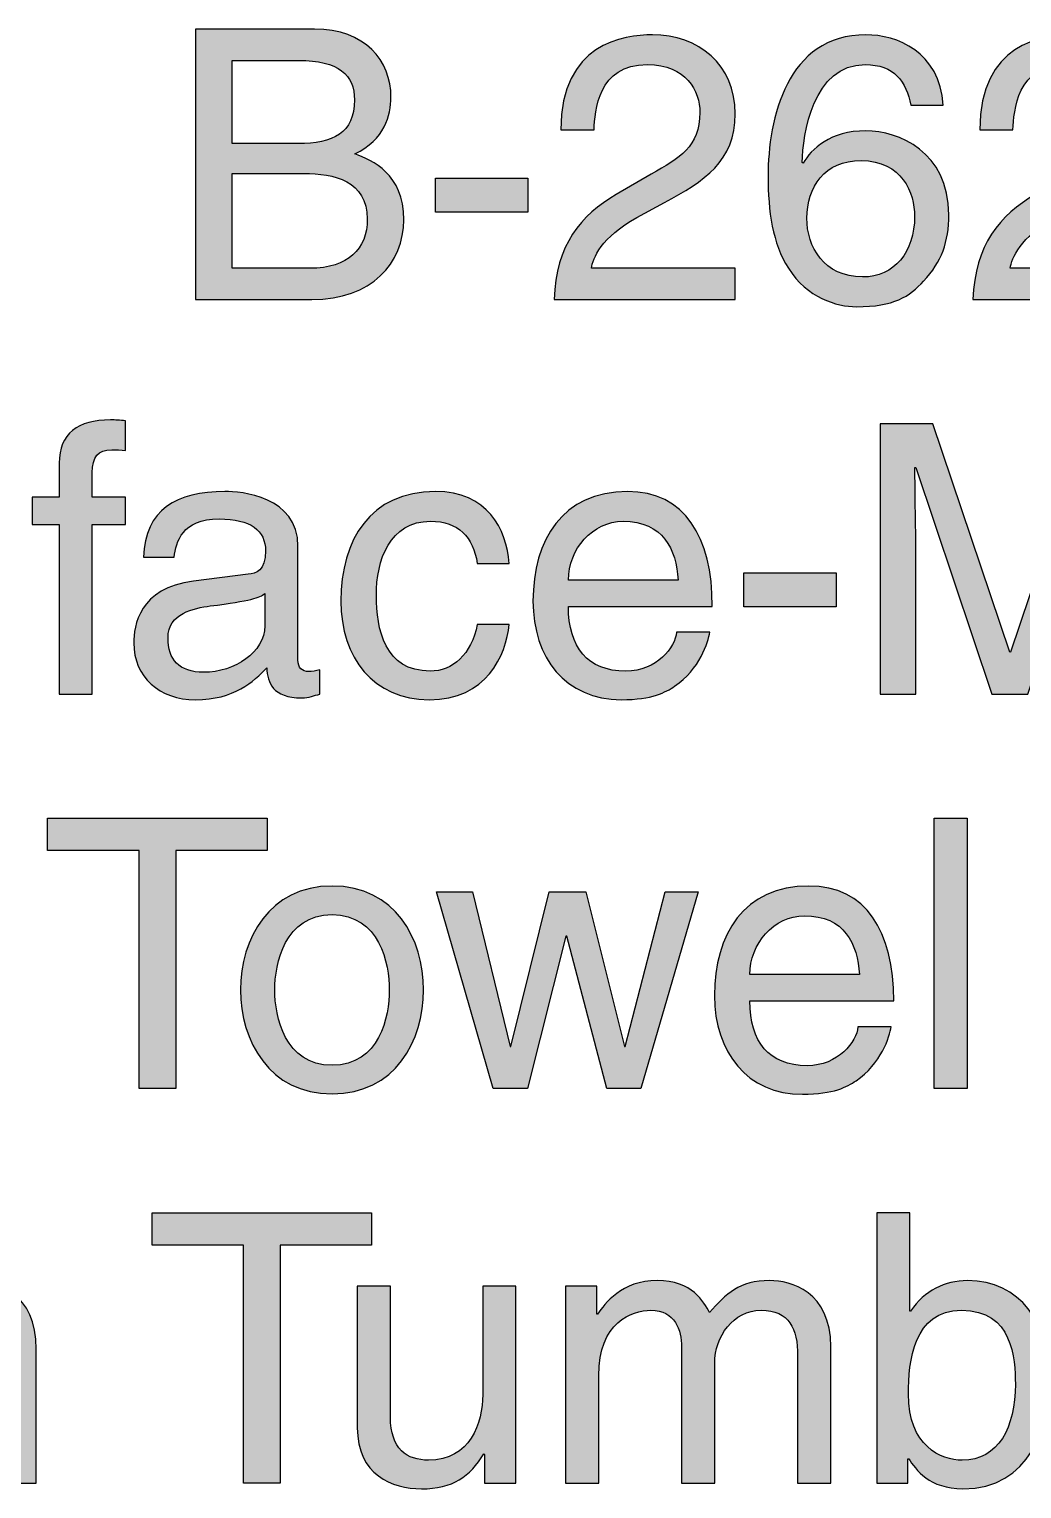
# Model space of a CAD drawing. Extents: x -2 to 117, y 23 to 140.
# Drawn here: x 29.53 to 49.05, y 23.27 to 51.98 of the extents above; entities that cross this region are included whole.
import ezdxf

# ---------------------------------------------------------------- set-up
doc = ezdxf.new("R2010")
doc.units = 0
doc.header["$MEASUREMENT"] = 0
doc.layers.add('MODEL_NAME', color=3, linetype='CONTINUOUS')

# ---------------------------------------------------------------- blocks, each defined once
blk = doc.blocks.new('AI9-BLK1')
at = {"layer": 'MODEL_NAME'}
h = blk.add_hatch(color=2, dxfattribs=at)
edge = h.paths.add_edge_path(flags=16)
edge.add_spline(control_points=[(-13.05, 9.651), (-13.05, 9.651), (-11.516, 9.651), (-11.516, 9.651), (-10.768, 9.651), (-10.39, 10.029), (-10.39, 10.621), (-10.39, 11.369), (-11.05, 11.518), (-11.635, 11.518), (-11.635, 11.518), (-13.05, 11.518), (-13.05, 11.518), (-13.05, 11.518), (-13.05, 9.651), (-13.05, 9.651)], knot_values=[0, 0, 0, 0, 1, 1, 1, 2, 2, 2, 3, 3, 3, 4, 4, 4, 5, 5, 5, 5], degree=3, periodic=0)
edge = h.paths.add_edge_path(flags=16)
edge.add_spline(control_points=[(-13.05, 12.103), (-13.05, 12.103), (-11.753, 12.103), (-11.753, 12.103), (-11.064, 12.103), (-10.642, 12.31), (-10.642, 12.962), (-10.642, 13.459), (-10.946, 13.74), (-11.746, 13.74), (-11.746, 13.74), (-13.05, 13.74), (-13.05, 13.74), (-13.05, 13.74), (-13.05, 12.103), (-13.05, 12.103)], knot_values=[0, 0, 0, 0, 1, 1, 1, 2, 2, 2, 3, 3, 3, 4, 4, 4, 5, 5, 5, 5], degree=3, periodic=0)
edge = h.paths.add_edge_path()
edge.add_spline(control_points=[(-13.768, 14.355), (-13.768, 14.355), (-11.427, 14.355), (-11.427, 14.355), (-10.435, 14.355), (-9.924, 13.74), (-9.924, 13.014), (-9.924, 12.666), (-10.049, 12.177), (-10.635, 11.903), (-10.286, 11.762), (-9.672, 11.518), (-9.672, 10.607), (-9.672, 9.755), (-10.301, 9.036), (-11.479, 9.036), (-11.479, 9.036), (-13.768, 9.036), (-13.768, 9.036), (-13.768, 9.036), (-13.768, 14.355), (-13.768, 14.355)], knot_values=[0, 0, 0, 0, 1, 1, 1, 2, 2, 2, 3, 3, 3, 4, 4, 4, 5, 5, 5, 6, 6, 6, 7, 7, 7, 7], degree=3, periodic=0)
h = blk.add_hatch(color=2, dxfattribs=at)
edge = h.paths.add_edge_path()
edge.add_spline(control_points=[(-6.582, 12.377), (-6.582, 14.073), (-5.345, 14.244), (-4.782, 14.244), (-3.878, 14.244), (-3.152, 13.659), (-3.152, 12.688), (-3.152, 11.755), (-3.767, 11.362), (-4.545, 10.947), (-4.545, 10.947), (-5.086, 10.651), (-5.086, 10.651), (-5.797, 10.258), (-5.953, 9.851), (-5.982, 9.651), (-5.982, 9.651), (-3.152, 9.651), (-3.152, 9.651), (-3.152, 9.651), (-3.152, 9.036), (-3.152, 9.036), (-3.152, 9.036), (-6.716, 9.036), (-6.716, 9.036), (-6.679, 10.117), (-6.19, 10.695), (-5.493, 11.103), (-5.493, 11.103), (-4.804, 11.503), (-4.804, 11.503), (-4.249, 11.821), (-3.849, 12.036), (-3.849, 12.718), (-3.849, 13.133), (-4.115, 13.659), (-4.879, 13.659), (-5.864, 13.659), (-5.908, 12.74), (-5.93, 12.377), (-5.93, 12.377), (-6.582, 12.377), (-6.582, 12.377)], knot_values=[0, 0, 0, 0, 1, 1, 1, 2, 2, 2, 3, 3, 3, 4, 4, 4, 5, 5, 5, 6, 6, 6, 7, 7, 7, 8, 8, 8, 9, 9, 9, 10, 10, 10, 11, 11, 11, 12, 12, 12, 13, 13, 13, 14, 14, 14, 14], degree=3, periodic=0)
h = blk.add_hatch(color=2, dxfattribs=at)
edge = h.paths.add_edge_path(flags=16)
edge.add_spline(control_points=[(-0.648, 9.48), (-0.026, 9.48), (0.374, 9.969), (0.374, 10.673), (0.374, 11.132), (0.13, 11.77), (-0.678, 11.77), (-1.397, 11.77), (-1.745, 11.251), (-1.745, 10.636), (-1.745, 10.08), (-1.411, 9.48), (-0.648, 9.48)], knot_values=[0, 0, 0, 0, 1, 1, 1, 2, 2, 2, 3, 3, 3, 4, 4, 4, 4], degree=3, periodic=0)
edge = h.paths.add_edge_path()
edge.add_spline(control_points=[(0.3, 12.859), (0.219, 13.318), (-0.034, 13.659), (-0.596, 13.659), (-1.619, 13.659), (-1.834, 12.281), (-1.834, 11.733), (-1.834, 11.733), (-1.819, 11.718), (-1.819, 11.718), (-1.656, 11.999), (-1.293, 12.355), (-0.582, 12.355), (0.056, 12.355), (1.048, 11.947), (1.048, 10.703), (1.048, 10.169), (0.907, 9.784), (0.552, 9.399), (0.278, 9.095), (-0.034, 8.895), (-0.767, 8.895), (-1.167, 8.895), (-1.737, 9.073), (-2.108, 9.651), (-2.419, 10.14), (-2.508, 10.777), (-2.508, 11.458), (-2.508, 12.599), (-2.137, 14.244), (-0.582, 14.244), (0.018, 14.244), (0.87, 13.918), (0.937, 12.859), (0.937, 12.859), (0.3, 12.859), (0.3, 12.859)], knot_values=[0, 0, 0, 0, 1, 1, 1, 2, 2, 2, 3, 3, 3, 4, 4, 4, 5, 5, 5, 6, 6, 6, 7, 7, 7, 8, 8, 8, 9, 9, 9, 10, 10, 10, 11, 11, 11, 12, 12, 12, 12], degree=3, periodic=0)
h = blk.add_hatch(color=2, dxfattribs=at)
edge = h.paths.add_edge_path()
edge.add_spline(control_points=[(1.656, 12.377), (1.656, 14.073), (2.893, 14.244), (3.456, 14.244), (4.36, 14.244), (5.086, 13.659), (5.086, 12.688), (5.086, 11.755), (4.471, 11.362), (3.693, 10.947), (3.693, 10.947), (3.152, 10.651), (3.152, 10.651), (2.441, 10.258), (2.285, 9.851), (2.256, 9.651), (2.256, 9.651), (5.086, 9.651), (5.086, 9.651), (5.086, 9.651), (5.086, 9.036), (5.086, 9.036), (5.086, 9.036), (1.522, 9.036), (1.522, 9.036), (1.559, 10.117), (2.048, 10.695), (2.745, 11.103), (2.745, 11.103), (3.434, 11.503), (3.434, 11.503), (3.989, 11.821), (4.389, 12.036), (4.389, 12.718), (4.389, 13.133), (4.123, 13.659), (3.36, 13.659), (2.374, 13.659), (2.33, 12.74), (2.308, 12.377), (2.308, 12.377), (1.656, 12.377), (1.656, 12.377)], knot_values=[0, 0, 0, 0, 1, 1, 1, 2, 2, 2, 3, 3, 3, 4, 4, 4, 5, 5, 5, 6, 6, 6, 7, 7, 7, 8, 8, 8, 9, 9, 9, 10, 10, 10, 11, 11, 11, 12, 12, 12, 13, 13, 13, 14, 14, 14, 14], degree=3, periodic=0)
h = blk.add_hatch(color=2, dxfattribs=at)
edge = h.paths.add_edge_path()
edge.add_spline(control_points=[(-7.234, 10.755), (-7.234, 10.755), (-9.049, 10.755), (-9.049, 10.755), (-9.049, 10.755), (-9.049, 11.421), (-9.049, 11.421), (-9.049, 11.421), (-7.234, 11.421), (-7.234, 11.421), (-7.234, 11.421), (-7.234, 10.755), (-7.234, 10.755)], knot_values=[0, 0, 0, 0, 1, 1, 1, 2, 2, 2, 3, 3, 3, 4, 4, 4, 4], degree=3, periodic=0)
h = blk.add_hatch(color=2, dxfattribs=at)
edge = h.paths.add_edge_path()
edge.add_spline(control_points=[(-15.798, 4.609), (-15.798, 4.609), (-15.798, 1.275), (-15.798, 1.275), (-15.798, 1.275), (-16.45, 1.275), (-16.45, 1.275), (-16.45, 1.275), (-16.45, 4.609), (-16.45, 4.609), (-16.45, 4.609), (-16.984, 4.609), (-16.984, 4.609), (-16.984, 4.609), (-16.984, 5.149), (-16.984, 5.149), (-16.984, 5.149), (-16.45, 5.149), (-16.45, 5.149), (-16.45, 5.149), (-16.45, 5.816), (-16.45, 5.816), (-16.45, 6.401), (-16.08, 6.668), (-15.443, 6.668), (-15.346, 6.668), (-15.25, 6.661), (-15.146, 6.653), (-15.146, 6.653), (-15.146, 6.068), (-15.146, 6.068), (-15.228, 6.075), (-15.332, 6.083), (-15.413, 6.083), (-15.695, 6.083), (-15.798, 5.942), (-15.798, 5.631), (-15.798, 5.631), (-15.798, 5.149), (-15.798, 5.149), (-15.798, 5.149), (-15.146, 5.149), (-15.146, 5.149), (-15.146, 5.149), (-15.146, 4.609), (-15.146, 4.609), (-15.146, 4.609), (-15.798, 4.609), (-15.798, 4.609)], knot_values=[0, 0, 0, 0, 1, 1, 1, 2, 2, 2, 3, 3, 3, 4, 4, 4, 5, 5, 5, 6, 6, 6, 7, 7, 7, 8, 8, 8, 9, 9, 9, 10, 10, 10, 11, 11, 11, 12, 12, 12, 13, 13, 13, 14, 14, 14, 15, 15, 15, 16, 16, 16, 16], degree=3, periodic=0)
h = blk.add_hatch(color=2, dxfattribs=at)
edge = h.paths.add_edge_path()
edge.add_spline(control_points=[(4.1, 1.275), (4.1, 1.275), (4.1, 4.416), (4.1, 4.416), (4.1, 4.572), (4.115, 5.246), (4.115, 5.742), (4.115, 5.742), (4.1, 5.742), (4.1, 5.742), (4.1, 5.742), (2.604, 1.275), (2.604, 1.275), (2.604, 1.275), (1.893, 1.275), (1.893, 1.275), (1.893, 1.275), (0.396, 5.735), (0.396, 5.735), (0.396, 5.735), (0.381, 5.735), (0.381, 5.735), (0.381, 5.246), (0.396, 4.572), (0.396, 4.416), (0.396, 4.416), (0.396, 1.275), (0.396, 1.275), (0.396, 1.275), (-0.3, 1.275), (-0.3, 1.275), (-0.3, 1.275), (-0.3, 6.594), (-0.3, 6.594), (-0.3, 6.594), (0.73, 6.594), (0.73, 6.594), (0.73, 6.594), (2.248, 2.097), (2.248, 2.097), (2.248, 2.097), (2.263, 2.097), (2.263, 2.097), (2.263, 2.097), (3.774, 6.594), (3.774, 6.594), (3.774, 6.594), (4.797, 6.594), (4.797, 6.594), (4.797, 6.594), (4.797, 1.275), (4.797, 1.275), (4.797, 1.275), (4.1, 1.275), (4.1, 1.275)], knot_values=[0, 0, 0, 0, 1, 1, 1, 2, 2, 2, 3, 3, 3, 4, 4, 4, 5, 5, 5, 6, 6, 6, 7, 7, 7, 8, 8, 8, 9, 9, 9, 10, 10, 10, 11, 11, 11, 12, 12, 12, 13, 13, 13, 14, 14, 14, 15, 15, 15, 16, 16, 16, 17, 17, 17, 18, 18, 18, 18], degree=3, periodic=0)
h = blk.add_hatch(color=2, dxfattribs=at)
edge = h.paths.add_edge_path(flags=16)
edge.add_spline(control_points=[(-12.405, 3.253), (-12.509, 3.171), (-12.672, 3.112), (-13.48, 3.008), (-13.798, 2.964), (-14.309, 2.868), (-14.309, 2.379), (-14.309, 1.956), (-14.094, 1.704), (-13.605, 1.704), (-12.998, 1.704), (-12.405, 2.097), (-12.405, 2.616), (-12.405, 2.616), (-12.405, 3.253), (-12.405, 3.253)], knot_values=[0, 0, 0, 0, 1, 1, 1, 2, 2, 2, 3, 3, 3, 4, 4, 4, 5, 5, 5, 5], degree=3, periodic=0)
edge = h.paths.add_edge_path()
edge.add_spline(control_points=[(-14.791, 3.971), (-14.761, 4.897), (-14.146, 5.26), (-13.19, 5.26), (-12.879, 5.26), (-11.753, 5.172), (-11.753, 4.179), (-11.753, 4.179), (-11.753, 1.949), (-11.753, 1.949), (-11.753, 1.786), (-11.672, 1.719), (-11.539, 1.719), (-11.479, 1.719), (-11.398, 1.734), (-11.324, 1.749), (-11.324, 1.749), (-11.324, 1.275), (-11.324, 1.275), (-11.435, 1.245), (-11.531, 1.201), (-11.679, 1.201), (-12.257, 1.201), (-12.346, 1.497), (-12.368, 1.793), (-12.62, 1.519), (-13.013, 1.164), (-13.768, 1.164), (-14.48, 1.164), (-14.983, 1.615), (-14.983, 2.282), (-14.983, 2.608), (-14.887, 3.364), (-13.805, 3.497), (-13.805, 3.497), (-12.731, 3.631), (-12.731, 3.631), (-12.576, 3.646), (-12.391, 3.705), (-12.391, 4.09), (-12.391, 4.497), (-12.687, 4.72), (-13.302, 4.72), (-14.042, 4.72), (-14.146, 4.268), (-14.191, 3.971), (-14.191, 3.971), (-14.791, 3.971), (-14.791, 3.971)], knot_values=[0, 0, 0, 0, 1, 1, 1, 2, 2, 2, 3, 3, 3, 4, 4, 4, 5, 5, 5, 6, 6, 6, 7, 7, 7, 8, 8, 8, 9, 9, 9, 10, 10, 10, 11, 11, 11, 12, 12, 12, 13, 13, 13, 14, 14, 14, 15, 15, 15, 16, 16, 16, 16], degree=3, periodic=0)
h = blk.add_hatch(color=2, dxfattribs=at)
edge = h.paths.add_edge_path()
edge.add_spline(control_points=[(-8.227, 3.846), (-8.308, 4.364), (-8.597, 4.675), (-9.146, 4.675), (-9.953, 4.675), (-10.212, 3.905), (-10.212, 3.216), (-10.212, 2.549), (-10.049, 1.727), (-9.153, 1.727), (-8.716, 1.727), (-8.338, 2.053), (-8.227, 2.645), (-8.227, 2.645), (-7.597, 2.645), (-7.597, 2.645), (-7.664, 2.03), (-8.042, 1.164), (-9.175, 1.164), (-10.264, 1.164), (-10.909, 1.986), (-10.909, 3.105), (-10.909, 4.305), (-10.331, 5.26), (-9.049, 5.26), (-8.034, 5.26), (-7.649, 4.52), (-7.597, 3.846), (-7.597, 3.846), (-8.227, 3.846), (-8.227, 3.846)], knot_values=[0, 0, 0, 0, 1, 1, 1, 2, 2, 2, 3, 3, 3, 4, 4, 4, 5, 5, 5, 6, 6, 6, 7, 7, 7, 8, 8, 8, 9, 9, 9, 10, 10, 10, 10], degree=3, periodic=0)
h = blk.add_hatch(color=2, dxfattribs=at)
edge = h.paths.add_edge_path(flags=16)
edge.add_spline(control_points=[(-4.278, 3.519), (-4.315, 4.12), (-4.567, 4.675), (-5.36, 4.675), (-5.96, 4.675), (-6.434, 4.12), (-6.434, 3.519), (-6.434, 3.519), (-4.278, 3.519), (-4.278, 3.519)], knot_values=[0, 0, 0, 0, 1, 1, 1, 2, 2, 2, 3, 3, 3, 3], degree=3, periodic=0)
edge = h.paths.add_edge_path()
edge.add_spline(control_points=[(-3.656, 2.49), (-3.678, 2.305), (-3.856, 1.756), (-4.345, 1.43), (-4.523, 1.312), (-4.775, 1.164), (-5.397, 1.164), (-6.486, 1.164), (-7.131, 1.986), (-7.131, 3.105), (-7.131, 4.305), (-6.553, 5.26), (-5.271, 5.26), (-4.152, 5.26), (-3.604, 4.371), (-3.604, 3.001), (-3.604, 3.001), (-6.434, 3.001), (-6.434, 3.001), (-6.434, 2.193), (-6.056, 1.727), (-5.308, 1.727), (-4.693, 1.727), (-4.33, 2.201), (-4.308, 2.49), (-4.308, 2.49), (-3.656, 2.49), (-3.656, 2.49)], knot_values=[0, 0, 0, 0, 1, 1, 1, 2, 2, 2, 3, 3, 3, 4, 4, 4, 5, 5, 5, 6, 6, 6, 7, 7, 7, 8, 8, 8, 9, 9, 9, 9], degree=3, periodic=0)
h = blk.add_hatch(color=2, dxfattribs=at)
edge = h.paths.add_edge_path()
edge.add_spline(control_points=[(-1.167, 2.994), (-1.167, 2.994), (-2.982, 2.994), (-2.982, 2.994), (-2.982, 2.994), (-2.982, 3.66), (-2.982, 3.66), (-2.982, 3.66), (-1.167, 3.66), (-1.167, 3.66), (-1.167, 3.66), (-1.167, 2.994), (-1.167, 2.994)], knot_values=[0, 0, 0, 0, 1, 1, 1, 2, 2, 2, 3, 3, 3, 4, 4, 4, 4], degree=3, periodic=0)
h = blk.add_hatch(color=2, dxfattribs=at)
edge = h.paths.add_edge_path()
edge.add_spline(control_points=[(-16.676, -1.167), (-16.676, -1.167), (-12.357, -1.167), (-12.357, -1.167), (-12.357, -1.167), (-12.357, -1.804), (-12.357, -1.804), (-12.357, -1.804), (-14.157, -1.804), (-14.157, -1.804), (-14.157, -1.804), (-14.157, -6.486), (-14.157, -6.486), (-14.157, -6.486), (-14.876, -6.486), (-14.876, -6.486), (-14.876, -6.486), (-14.876, -1.804), (-14.876, -1.804), (-14.876, -1.804), (-16.676, -1.804), (-16.676, -1.804), (-16.676, -1.804), (-16.676, -1.167), (-16.676, -1.167)], knot_values=[0, 0, 0, 0, 1, 1, 1, 2, 2, 2, 3, 3, 3, 4, 4, 4, 5, 5, 5, 6, 6, 6, 7, 7, 7, 8, 8, 8, 8], degree=3, periodic=0)
h = blk.add_hatch(color=2, dxfattribs=at)
edge = h.paths.add_edge_path()
edge.add_spline(control_points=[(1.408, -6.486), (1.408, -6.486), (0.756, -6.486), (0.756, -6.486), (0.756, -6.486), (0.756, -1.167), (0.756, -1.167), (0.756, -1.167), (1.408, -1.167), (1.408, -1.167), (1.408, -1.167), (1.408, -6.486), (1.408, -6.486)], knot_values=[0, 0, 0, 0, 1, 1, 1, 2, 2, 2, 3, 3, 3, 4, 4, 4, 4], degree=3, periodic=0)
h = blk.add_hatch(color=2, dxfattribs=at)
edge = h.paths.add_edge_path(flags=16)
edge.add_spline(control_points=[(-11.083, -6.027), (-10.149, -6.027), (-9.957, -5.064), (-9.957, -4.545), (-9.957, -4.027), (-10.149, -3.064), (-11.083, -3.064), (-12.016, -3.064), (-12.209, -4.027), (-12.209, -4.545), (-12.209, -5.064), (-12.016, -6.027), (-11.083, -6.027)], knot_values=[0, 0, 0, 0, 1, 1, 1, 2, 2, 2, 3, 3, 3, 4, 4, 4, 4], degree=3, periodic=0)
edge = h.paths.add_edge_path()
edge.add_spline(control_points=[(-11.083, -2.501), (-9.845, -2.501), (-9.282, -3.545), (-9.282, -4.545), (-9.282, -5.545), (-9.845, -6.59), (-11.083, -6.59), (-12.32, -6.59), (-12.883, -5.545), (-12.883, -4.545), (-12.883, -3.545), (-12.32, -2.501), (-11.083, -2.501)], knot_values=[0, 0, 0, 0, 1, 1, 1, 2, 2, 2, 3, 3, 3, 4, 4, 4, 4], degree=3, periodic=0)
h = blk.add_hatch(color=2, dxfattribs=at)
edge = h.paths.add_edge_path(flags=16)
edge.add_spline(control_points=[(-0.711, -4.242), (-0.748, -3.642), (-1, -3.086), (-1.793, -3.086), (-2.393, -3.086), (-2.867, -3.642), (-2.867, -4.242), (-2.867, -4.242), (-0.711, -4.242), (-0.711, -4.242)], knot_values=[0, 0, 0, 0, 1, 1, 1, 2, 2, 2, 3, 3, 3, 3], degree=3, periodic=0)
edge = h.paths.add_edge_path()
edge.add_spline(control_points=[(-0.089, -5.271), (-0.111, -5.457), (-0.289, -6.005), (-0.778, -6.331), (-0.956, -6.449), (-1.207, -6.597), (-1.83, -6.597), (-2.919, -6.597), (-3.563, -5.775), (-3.563, -4.656), (-3.563, -3.456), (-2.985, -2.501), (-1.704, -2.501), (-0.585, -2.501), (-0.037, -3.39), (-0.037, -4.76), (-0.037, -4.76), (-2.867, -4.76), (-2.867, -4.76), (-2.867, -5.568), (-2.489, -6.035), (-1.741, -6.035), (-1.126, -6.035), (-0.763, -5.56), (-0.741, -5.271), (-0.741, -5.271), (-0.089, -5.271), (-0.089, -5.271)], knot_values=[0, 0, 0, 0, 1, 1, 1, 2, 2, 2, 3, 3, 3, 4, 4, 4, 5, 5, 5, 6, 6, 6, 7, 7, 7, 8, 8, 8, 9, 9, 9, 9], degree=3, periodic=0)
h = blk.add_hatch(color=2, dxfattribs=at)
edge = h.paths.add_edge_path()
edge.add_spline(control_points=[(-7.238, -6.486), (-7.238, -6.486), (-7.912, -6.486), (-7.912, -6.486), (-7.912, -6.486), (-9.031, -2.612), (-9.031, -2.612), (-9.031, -2.612), (-8.319, -2.612), (-8.319, -2.612), (-8.319, -2.612), (-7.579, -5.657), (-7.579, -5.657), (-7.579, -5.657), (-7.564, -5.657), (-7.564, -5.657), (-7.564, -5.657), (-6.816, -2.612), (-6.816, -2.612), (-6.816, -2.612), (-6.089, -2.612), (-6.089, -2.612), (-6.089, -2.612), (-5.334, -5.657), (-5.334, -5.657), (-5.334, -5.657), (-5.319, -5.657), (-5.319, -5.657), (-5.319, -5.657), (-4.534, -2.612), (-4.534, -2.612), (-4.534, -2.612), (-3.882, -2.612), (-3.882, -2.612), (-3.882, -2.612), (-5.008, -6.486), (-5.008, -6.486), (-5.008, -6.486), (-5.682, -6.486), (-5.682, -6.486), (-5.682, -6.486), (-6.467, -3.486), (-6.467, -3.486), (-6.467, -3.486), (-6.482, -3.486), (-6.482, -3.486), (-6.482, -3.486), (-7.238, -6.486), (-7.238, -6.486)], knot_values=[0, 0, 0, 0, 1, 1, 1, 2, 2, 2, 3, 3, 3, 4, 4, 4, 5, 5, 5, 6, 6, 6, 7, 7, 7, 8, 8, 8, 9, 9, 9, 10, 10, 10, 11, 11, 11, 12, 12, 12, 13, 13, 13, 14, 14, 14, 15, 15, 15, 16, 16, 16, 16], degree=3, periodic=0)
h = blk.add_hatch(color=2, dxfattribs=at)
edge = h.paths.add_edge_path()
edge.add_spline(control_points=[(-16.899, -14.247), (-16.899, -14.247), (-17.55, -14.247), (-17.55, -14.247), (-17.55, -14.247), (-17.55, -11.714), (-17.55, -11.714), (-17.55, -11.188), (-17.699, -10.847), (-18.321, -10.847), (-18.854, -10.847), (-19.403, -11.158), (-19.403, -12.136), (-19.403, -12.136), (-19.403, -14.247), (-19.403, -14.247), (-19.403, -14.247), (-20.055, -14.247), (-20.055, -14.247), (-20.055, -14.247), (-20.055, -8.928), (-20.055, -8.928), (-20.055, -8.928), (-19.403, -8.928), (-19.403, -8.928), (-19.403, -8.928), (-19.403, -10.891), (-19.403, -10.891), (-19.403, -10.891), (-19.388, -10.891), (-19.388, -10.891), (-19.203, -10.647), (-18.877, -10.262), (-18.254, -10.262), (-17.654, -10.262), (-16.899, -10.506), (-16.899, -11.61), (-16.899, -11.61), (-16.899, -14.247), (-16.899, -14.247)], knot_values=[0, 0, 0, 0, 1, 1, 1, 2, 2, 2, 3, 3, 3, 4, 4, 4, 5, 5, 5, 6, 6, 6, 7, 7, 7, 8, 8, 8, 9, 9, 9, 10, 10, 10, 11, 11, 11, 12, 12, 12, 13, 13, 13, 13], degree=3, periodic=0)
h = blk.add_hatch(color=2, dxfattribs=at)
edge = h.paths.add_edge_path()
edge.add_spline(control_points=[(-14.624, -8.928), (-14.624, -8.928), (-10.305, -8.928), (-10.305, -8.928), (-10.305, -8.928), (-10.305, -9.565), (-10.305, -9.565), (-10.305, -9.565), (-12.105, -9.565), (-12.105, -9.565), (-12.105, -9.565), (-12.105, -14.247), (-12.105, -14.247), (-12.105, -14.247), (-12.824, -14.247), (-12.824, -14.247), (-12.824, -14.247), (-12.824, -9.565), (-12.824, -9.565), (-12.824, -9.565), (-14.624, -9.565), (-14.624, -9.565), (-14.624, -9.565), (-14.624, -8.928), (-14.624, -8.928)], knot_values=[0, 0, 0, 0, 1, 1, 1, 2, 2, 2, 3, 3, 3, 4, 4, 4, 5, 5, 5, 6, 6, 6, 7, 7, 7, 8, 8, 8, 8], degree=3, periodic=0)
h = blk.add_hatch(color=2, dxfattribs=at)
edge = h.paths.add_edge_path(flags=16)
edge.add_spline(control_points=[(1.296, -10.847), (0.355, -10.847), (0.252, -11.862), (0.252, -12.492), (0.252, -13.521), (0.896, -13.796), (1.311, -13.796), (2.022, -13.796), (2.356, -13.151), (2.356, -12.299), (2.356, -11.803), (2.304, -10.847), (1.296, -10.847)], knot_values=[0, 0, 0, 0, 1, 1, 1, 2, 2, 2, 3, 3, 3, 4, 4, 4, 4], degree=3, periodic=0)
edge = h.paths.add_edge_path()
edge.add_spline(control_points=[(-0.371, -14.247), (-0.371, -14.247), (-0.371, -8.928), (-0.371, -8.928), (-0.371, -8.928), (0.281, -8.928), (0.281, -8.928), (0.281, -8.928), (0.281, -10.862), (0.281, -10.862), (0.281, -10.862), (0.296, -10.862), (0.296, -10.862), (0.578, -10.454), (0.963, -10.269), (1.415, -10.262), (2.445, -10.262), (3.03, -11.106), (3.03, -12.195), (3.03, -13.121), (2.645, -14.359), (1.326, -14.359), (0.667, -14.359), (0.392, -13.981), (0.259, -13.766), (0.259, -13.766), (0.244, -13.766), (0.244, -13.766), (0.244, -13.766), (0.244, -14.247), (0.244, -14.247), (0.244, -14.247), (-0.371, -14.247), (-0.371, -14.247)], knot_values=[0, 0, 0, 0, 1, 1, 1, 2, 2, 2, 3, 3, 3, 4, 4, 4, 5, 5, 5, 6, 6, 6, 7, 7, 7, 8, 8, 8, 9, 9, 9, 10, 10, 10, 11, 11, 11, 11], degree=3, periodic=0)
h = blk.add_hatch(color=2, dxfattribs=at)
edge = h.paths.add_edge_path()
edge.add_spline(control_points=[(-6.49, -10.373), (-6.49, -10.373), (-5.875, -10.373), (-5.875, -10.373), (-5.875, -10.373), (-5.875, -10.921), (-5.875, -10.921), (-5.875, -10.921), (-5.86, -10.921), (-5.86, -10.921), (-5.719, -10.714), (-5.386, -10.262), (-4.69, -10.262), (-3.993, -10.262), (-3.771, -10.684), (-3.66, -10.891), (-3.334, -10.529), (-3.074, -10.262), (-2.475, -10.262), (-2.06, -10.262), (-1.274, -10.477), (-1.274, -11.566), (-1.274, -11.566), (-1.274, -14.247), (-1.274, -14.247), (-1.274, -14.247), (-1.926, -14.247), (-1.926, -14.247), (-1.926, -14.247), (-1.926, -11.743), (-1.926, -11.743), (-1.926, -11.21), (-2.089, -10.847), (-2.645, -10.847), (-3.193, -10.847), (-3.556, -11.365), (-3.556, -11.884), (-3.556, -11.884), (-3.556, -14.247), (-3.556, -14.247), (-3.556, -14.247), (-4.208, -14.247), (-4.208, -14.247), (-4.208, -14.247), (-4.208, -11.566), (-4.208, -11.566), (-4.208, -11.24), (-4.334, -10.847), (-4.815, -10.847), (-5.186, -10.847), (-5.838, -11.084), (-5.838, -12.136), (-5.838, -12.136), (-5.838, -14.247), (-5.838, -14.247), (-5.838, -14.247), (-6.49, -14.247), (-6.49, -14.247), (-6.49, -14.247), (-6.49, -10.373), (-6.49, -10.373)], knot_values=[0, 0, 0, 0, 1, 1, 1, 2, 2, 2, 3, 3, 3, 4, 4, 4, 5, 5, 5, 6, 6, 6, 7, 7, 7, 8, 8, 8, 9, 9, 9, 10, 10, 10, 11, 11, 11, 12, 12, 12, 13, 13, 13, 14, 14, 14, 15, 15, 15, 16, 16, 16, 17, 17, 17, 18, 18, 18, 19, 19, 19, 20, 20, 20, 20], degree=3, periodic=0)
h = blk.add_hatch(color=2, dxfattribs=at)
edge = h.paths.add_edge_path()
edge.add_spline(control_points=[(-8.083, -14.247), (-8.083, -14.247), (-8.083, -13.684), (-8.083, -13.684), (-8.083, -13.684), (-8.097, -13.67), (-8.097, -13.67), (-8.371, -14.122), (-8.705, -14.359), (-9.327, -14.359), (-9.898, -14.359), (-10.587, -14.084), (-10.587, -13.158), (-10.587, -13.158), (-10.587, -10.373), (-10.587, -10.373), (-10.587, -10.373), (-9.935, -10.373), (-9.935, -10.373), (-9.935, -10.373), (-9.935, -12.944), (-9.935, -12.944), (-9.935, -13.581), (-9.609, -13.796), (-9.186, -13.796), (-8.364, -13.796), (-8.12, -13.069), (-8.12, -12.506), (-8.12, -12.506), (-8.12, -10.373), (-8.12, -10.373), (-8.12, -10.373), (-7.468, -10.373), (-7.468, -10.373), (-7.468, -10.373), (-7.468, -14.247), (-7.468, -14.247), (-7.468, -14.247), (-8.083, -14.247), (-8.083, -14.247)], knot_values=[0, 0, 0, 0, 1, 1, 1, 2, 2, 2, 3, 3, 3, 4, 4, 4, 5, 5, 5, 6, 6, 6, 7, 7, 7, 8, 8, 8, 9, 9, 9, 10, 10, 10, 11, 11, 11, 12, 12, 12, 13, 13, 13, 13], degree=3, periodic=0)
at = {"layer": 'MODEL_NAME', "color": 2}
for points in [[(-7.234, 10.755), (-9.049, 10.755), (-9.049, 11.421), (-7.234, 11.421)], [(-1.167, 2.994), (-2.982, 2.994), (-2.982, 3.66), (-1.167, 3.66)], [(-16.676, -1.167), (-12.357, -1.167), (-12.357, -1.804), (-14.157, -1.804), (-14.157, -6.486), (-14.876, -6.486), (-14.876, -1.804), (-16.676, -1.804)], [(1.408, -6.486), (0.756, -6.486), (0.756, -1.167), (1.408, -1.167)], [(-7.238, -6.486), (-7.912, -6.486), (-9.031, -2.612), (-8.319, -2.612), (-7.579, -5.657), (-7.564, -5.657), (-6.816, -2.612), (-6.089, -2.612), (-5.334, -5.657), (-5.319, -5.657), (-4.534, -2.612), (-3.882, -2.612), (-5.008, -6.486), (-5.682, -6.486), (-6.467, -3.486), (-6.482, -3.486)], [(-14.624, -8.928), (-10.305, -8.928), (-10.305, -9.565), (-12.105, -9.565), (-12.105, -14.247), (-12.824, -14.247), (-12.824, -9.565), (-14.624, -9.565)]]:
    blk.add_lwpolyline(points, close=True, dxfattribs=at)
for points, knots in [([(-13.768, 14.355), (-13.768, 14.355), (-11.427, 14.355), (-11.427, 14.355), (-10.435, 14.355), (-9.924, 13.74), (-9.924, 13.014), (-9.924, 12.666), (-10.049, 12.177), (-10.635, 11.903), (-10.286, 11.762), (-9.672, 11.518), (-9.672, 10.607), (-9.672, 9.755), (-10.301, 9.036), (-11.479, 9.036), (-11.479, 9.036), (-13.768, 9.036), (-13.768, 9.036), (-13.768, 9.036), (-13.768, 14.355), (-13.768, 14.355)], [0, 0, 0, 0, 1, 1, 1, 2, 2, 2, 3, 3, 3, 4, 4, 4, 5, 5, 5, 6, 6, 6, 7, 7, 7, 7]), ([(-6.582, 12.377), (-6.582, 14.073), (-5.345, 14.244), (-4.782, 14.244), (-3.878, 14.244), (-3.152, 13.659), (-3.152, 12.688), (-3.152, 11.755), (-3.767, 11.362), (-4.545, 10.947), (-4.545, 10.947), (-5.086, 10.651), (-5.086, 10.651), (-5.797, 10.258), (-5.953, 9.851), (-5.982, 9.651), (-5.982, 9.651), (-3.152, 9.651), (-3.152, 9.651), (-3.152, 9.651), (-3.152, 9.036), (-3.152, 9.036), (-3.152, 9.036), (-6.716, 9.036), (-6.716, 9.036), (-6.679, 10.117), (-6.19, 10.695), (-5.493, 11.103), (-5.493, 11.103), (-4.804, 11.503), (-4.804, 11.503), (-4.249, 11.821), (-3.849, 12.036), (-3.849, 12.718), (-3.849, 13.133), (-4.115, 13.659), (-4.879, 13.659), (-5.864, 13.659), (-5.908, 12.74), (-5.93, 12.377), (-5.93, 12.377), (-6.582, 12.377), (-6.582, 12.377)], [0, 0, 0, 0, 1, 1, 1, 2, 2, 2, 3, 3, 3, 4, 4, 4, 5, 5, 5, 6, 6, 6, 7, 7, 7, 8, 8, 8, 9, 9, 9, 10, 10, 10, 11, 11, 11, 12, 12, 12, 13, 13, 13, 14, 14, 14, 14]), ([(0.3, 12.859), (0.219, 13.318), (-0.034, 13.659), (-0.596, 13.659), (-1.619, 13.659), (-1.834, 12.281), (-1.834, 11.733), (-1.834, 11.733), (-1.819, 11.718), (-1.819, 11.718), (-1.656, 11.999), (-1.293, 12.355), (-0.582, 12.355), (0.056, 12.355), (1.048, 11.947), (1.048, 10.703), (1.048, 10.169), (0.907, 9.784), (0.552, 9.399), (0.278, 9.095), (-0.034, 8.895), (-0.767, 8.895), (-1.167, 8.895), (-1.737, 9.073), (-2.108, 9.651), (-2.419, 10.14), (-2.508, 10.777), (-2.508, 11.458), (-2.508, 12.599), (-2.137, 14.244), (-0.582, 14.244), (0.018, 14.244), (0.87, 13.918), (0.937, 12.859), (0.937, 12.859), (0.3, 12.859), (0.3, 12.859)], [0, 0, 0, 0, 1, 1, 1, 2, 2, 2, 3, 3, 3, 4, 4, 4, 5, 5, 5, 6, 6, 6, 7, 7, 7, 8, 8, 8, 9, 9, 9, 10, 10, 10, 11, 11, 11, 12, 12, 12, 12]), ([(1.656, 12.377), (1.656, 14.073), (2.893, 14.244), (3.456, 14.244), (4.36, 14.244), (5.086, 13.659), (5.086, 12.688), (5.086, 11.755), (4.471, 11.362), (3.693, 10.947), (3.693, 10.947), (3.152, 10.651), (3.152, 10.651), (2.441, 10.258), (2.285, 9.851), (2.256, 9.651), (2.256, 9.651), (5.086, 9.651), (5.086, 9.651), (5.086, 9.651), (5.086, 9.036), (5.086, 9.036), (5.086, 9.036), (1.522, 9.036), (1.522, 9.036), (1.559, 10.117), (2.048, 10.695), (2.745, 11.103), (2.745, 11.103), (3.434, 11.503), (3.434, 11.503), (3.989, 11.821), (4.389, 12.036), (4.389, 12.718), (4.389, 13.133), (4.123, 13.659), (3.36, 13.659), (2.374, 13.659), (2.33, 12.74), (2.308, 12.377), (2.308, 12.377), (1.656, 12.377), (1.656, 12.377)], [0, 0, 0, 0, 1, 1, 1, 2, 2, 2, 3, 3, 3, 4, 4, 4, 5, 5, 5, 6, 6, 6, 7, 7, 7, 8, 8, 8, 9, 9, 9, 10, 10, 10, 11, 11, 11, 12, 12, 12, 13, 13, 13, 14, 14, 14, 14]), ([(-13.05, 12.103), (-13.05, 12.103), (-11.753, 12.103), (-11.753, 12.103), (-11.064, 12.103), (-10.642, 12.31), (-10.642, 12.962), (-10.642, 13.459), (-10.946, 13.74), (-11.746, 13.74), (-11.746, 13.74), (-13.05, 13.74), (-13.05, 13.74), (-13.05, 13.74), (-13.05, 12.103), (-13.05, 12.103)], [0, 0, 0, 0, 1, 1, 1, 2, 2, 2, 3, 3, 3, 4, 4, 4, 5, 5, 5, 5]), ([(-13.05, 9.651), (-13.05, 9.651), (-11.516, 9.651), (-11.516, 9.651), (-10.768, 9.651), (-10.39, 10.029), (-10.39, 10.621), (-10.39, 11.369), (-11.05, 11.518), (-11.635, 11.518), (-11.635, 11.518), (-13.05, 11.518), (-13.05, 11.518), (-13.05, 11.518), (-13.05, 9.651), (-13.05, 9.651)], [0, 0, 0, 0, 1, 1, 1, 2, 2, 2, 3, 3, 3, 4, 4, 4, 5, 5, 5, 5]), ([(-0.648, 9.48), (-0.026, 9.48), (0.374, 9.969), (0.374, 10.673), (0.374, 11.132), (0.13, 11.77), (-0.678, 11.77), (-1.397, 11.77), (-1.745, 11.251), (-1.745, 10.636), (-1.745, 10.08), (-1.411, 9.48), (-0.648, 9.48)], [0, 0, 0, 0, 1, 1, 1, 2, 2, 2, 3, 3, 3, 4, 4, 4, 4]), ([(-15.798, 4.609), (-15.798, 4.609), (-15.798, 1.275), (-15.798, 1.275), (-15.798, 1.275), (-16.45, 1.275), (-16.45, 1.275), (-16.45, 1.275), (-16.45, 4.609), (-16.45, 4.609), (-16.45, 4.609), (-16.984, 4.609), (-16.984, 4.609), (-16.984, 4.609), (-16.984, 5.149), (-16.984, 5.149), (-16.984, 5.149), (-16.45, 5.149), (-16.45, 5.149), (-16.45, 5.149), (-16.45, 5.816), (-16.45, 5.816), (-16.45, 6.401), (-16.08, 6.668), (-15.443, 6.668), (-15.346, 6.668), (-15.25, 6.661), (-15.146, 6.653), (-15.146, 6.653), (-15.146, 6.068), (-15.146, 6.068), (-15.228, 6.075), (-15.332, 6.083), (-15.413, 6.083), (-15.695, 6.083), (-15.798, 5.942), (-15.798, 5.631), (-15.798, 5.631), (-15.798, 5.149), (-15.798, 5.149), (-15.798, 5.149), (-15.146, 5.149), (-15.146, 5.149), (-15.146, 5.149), (-15.146, 4.609), (-15.146, 4.609), (-15.146, 4.609), (-15.798, 4.609), (-15.798, 4.609)], [0, 0, 0, 0, 1, 1, 1, 2, 2, 2, 3, 3, 3, 4, 4, 4, 5, 5, 5, 6, 6, 6, 7, 7, 7, 8, 8, 8, 9, 9, 9, 10, 10, 10, 11, 11, 11, 12, 12, 12, 13, 13, 13, 14, 14, 14, 15, 15, 15, 16, 16, 16, 16]), ([(4.1, 1.275), (4.1, 1.275), (4.1, 4.416), (4.1, 4.416), (4.1, 4.572), (4.115, 5.246), (4.115, 5.742), (4.115, 5.742), (4.1, 5.742), (4.1, 5.742), (4.1, 5.742), (2.604, 1.275), (2.604, 1.275), (2.604, 1.275), (1.893, 1.275), (1.893, 1.275), (1.893, 1.275), (0.396, 5.735), (0.396, 5.735), (0.396, 5.735), (0.381, 5.735), (0.381, 5.735), (0.381, 5.246), (0.396, 4.572), (0.396, 4.416), (0.396, 4.416), (0.396, 1.275), (0.396, 1.275), (0.396, 1.275), (-0.3, 1.275), (-0.3, 1.275), (-0.3, 1.275), (-0.3, 6.594), (-0.3, 6.594), (-0.3, 6.594), (0.73, 6.594), (0.73, 6.594), (0.73, 6.594), (2.248, 2.097), (2.248, 2.097), (2.248, 2.097), (2.263, 2.097), (2.263, 2.097), (2.263, 2.097), (3.774, 6.594), (3.774, 6.594), (3.774, 6.594), (4.797, 6.594), (4.797, 6.594), (4.797, 6.594), (4.797, 1.275), (4.797, 1.275), (4.797, 1.275), (4.1, 1.275), (4.1, 1.275)], [0, 0, 0, 0, 1, 1, 1, 2, 2, 2, 3, 3, 3, 4, 4, 4, 5, 5, 5, 6, 6, 6, 7, 7, 7, 8, 8, 8, 9, 9, 9, 10, 10, 10, 11, 11, 11, 12, 12, 12, 13, 13, 13, 14, 14, 14, 15, 15, 15, 16, 16, 16, 17, 17, 17, 18, 18, 18, 18]), ([(-14.791, 3.971), (-14.761, 4.897), (-14.146, 5.26), (-13.19, 5.26), (-12.879, 5.26), (-11.753, 5.172), (-11.753, 4.179), (-11.753, 4.179), (-11.753, 1.949), (-11.753, 1.949), (-11.753, 1.786), (-11.672, 1.719), (-11.539, 1.719), (-11.479, 1.719), (-11.398, 1.734), (-11.324, 1.749), (-11.324, 1.749), (-11.324, 1.275), (-11.324, 1.275), (-11.435, 1.245), (-11.531, 1.201), (-11.679, 1.201), (-12.257, 1.201), (-12.346, 1.497), (-12.368, 1.793), (-12.62, 1.519), (-13.013, 1.164), (-13.768, 1.164), (-14.48, 1.164), (-14.983, 1.615), (-14.983, 2.282), (-14.983, 2.608), (-14.887, 3.364), (-13.805, 3.497), (-13.805, 3.497), (-12.731, 3.631), (-12.731, 3.631), (-12.576, 3.646), (-12.391, 3.705), (-12.391, 4.09), (-12.391, 4.497), (-12.687, 4.72), (-13.302, 4.72), (-14.042, 4.72), (-14.146, 4.268), (-14.191, 3.971), (-14.191, 3.971), (-14.791, 3.971), (-14.791, 3.971)], [0, 0, 0, 0, 1, 1, 1, 2, 2, 2, 3, 3, 3, 4, 4, 4, 5, 5, 5, 6, 6, 6, 7, 7, 7, 8, 8, 8, 9, 9, 9, 10, 10, 10, 11, 11, 11, 12, 12, 12, 13, 13, 13, 14, 14, 14, 15, 15, 15, 16, 16, 16, 16]), ([(-8.227, 3.846), (-8.308, 4.364), (-8.597, 4.675), (-9.146, 4.675), (-9.953, 4.675), (-10.212, 3.905), (-10.212, 3.216), (-10.212, 2.549), (-10.049, 1.727), (-9.153, 1.727), (-8.716, 1.727), (-8.338, 2.053), (-8.227, 2.645), (-8.227, 2.645), (-7.597, 2.645), (-7.597, 2.645), (-7.664, 2.03), (-8.042, 1.164), (-9.175, 1.164), (-10.264, 1.164), (-10.909, 1.986), (-10.909, 3.105), (-10.909, 4.305), (-10.331, 5.26), (-9.049, 5.26), (-8.034, 5.26), (-7.649, 4.52), (-7.597, 3.846), (-7.597, 3.846), (-8.227, 3.846), (-8.227, 3.846)], [0, 0, 0, 0, 1, 1, 1, 2, 2, 2, 3, 3, 3, 4, 4, 4, 5, 5, 5, 6, 6, 6, 7, 7, 7, 8, 8, 8, 9, 9, 9, 10, 10, 10, 10]), ([(-3.656, 2.49), (-3.678, 2.305), (-3.856, 1.756), (-4.345, 1.43), (-4.523, 1.312), (-4.775, 1.164), (-5.397, 1.164), (-6.486, 1.164), (-7.131, 1.986), (-7.131, 3.105), (-7.131, 4.305), (-6.553, 5.26), (-5.271, 5.26), (-4.152, 5.26), (-3.604, 4.371), (-3.604, 3.001), (-3.604, 3.001), (-6.434, 3.001), (-6.434, 3.001), (-6.434, 2.193), (-6.056, 1.727), (-5.308, 1.727), (-4.693, 1.727), (-4.33, 2.201), (-4.308, 2.49), (-4.308, 2.49), (-3.656, 2.49), (-3.656, 2.49)], [0, 0, 0, 0, 1, 1, 1, 2, 2, 2, 3, 3, 3, 4, 4, 4, 5, 5, 5, 6, 6, 6, 7, 7, 7, 8, 8, 8, 9, 9, 9, 9]), ([(-4.278, 3.519), (-4.315, 4.12), (-4.567, 4.675), (-5.36, 4.675), (-5.96, 4.675), (-6.434, 4.12), (-6.434, 3.519), (-6.434, 3.519), (-4.278, 3.519), (-4.278, 3.519)], [0, 0, 0, 0, 1, 1, 1, 2, 2, 2, 3, 3, 3, 3]), ([(-12.405, 3.253), (-12.509, 3.171), (-12.672, 3.112), (-13.48, 3.008), (-13.798, 2.964), (-14.309, 2.868), (-14.309, 2.379), (-14.309, 1.956), (-14.094, 1.704), (-13.605, 1.704), (-12.998, 1.704), (-12.405, 2.097), (-12.405, 2.616), (-12.405, 2.616), (-12.405, 3.253), (-12.405, 3.253)], [0, 0, 0, 0, 1, 1, 1, 2, 2, 2, 3, 3, 3, 4, 4, 4, 5, 5, 5, 5]), ([(-11.083, -2.501), (-9.845, -2.501), (-9.282, -3.545), (-9.282, -4.545), (-9.282, -5.545), (-9.845, -6.59), (-11.083, -6.59), (-12.32, -6.59), (-12.883, -5.545), (-12.883, -4.545), (-12.883, -3.545), (-12.32, -2.501), (-11.083, -2.501)], [0, 0, 0, 0, 1, 1, 1, 2, 2, 2, 3, 3, 3, 4, 4, 4, 4]), ([(-0.089, -5.271), (-0.111, -5.457), (-0.289, -6.005), (-0.778, -6.331), (-0.956, -6.449), (-1.207, -6.597), (-1.83, -6.597), (-2.919, -6.597), (-3.563, -5.775), (-3.563, -4.656), (-3.563, -3.456), (-2.985, -2.501), (-1.704, -2.501), (-0.585, -2.501), (-0.037, -3.39), (-0.037, -4.76), (-0.037, -4.76), (-2.867, -4.76), (-2.867, -4.76), (-2.867, -5.568), (-2.489, -6.035), (-1.741, -6.035), (-1.126, -6.035), (-0.763, -5.56), (-0.741, -5.271), (-0.741, -5.271), (-0.089, -5.271), (-0.089, -5.271)], [0, 0, 0, 0, 1, 1, 1, 2, 2, 2, 3, 3, 3, 4, 4, 4, 5, 5, 5, 6, 6, 6, 7, 7, 7, 8, 8, 8, 9, 9, 9, 9]), ([(-11.083, -6.027), (-10.149, -6.027), (-9.957, -5.064), (-9.957, -4.545), (-9.957, -4.027), (-10.149, -3.064), (-11.083, -3.064), (-12.016, -3.064), (-12.209, -4.027), (-12.209, -4.545), (-12.209, -5.064), (-12.016, -6.027), (-11.083, -6.027)], [0, 0, 0, 0, 1, 1, 1, 2, 2, 2, 3, 3, 3, 4, 4, 4, 4]), ([(-0.711, -4.242), (-0.748, -3.642), (-1, -3.086), (-1.793, -3.086), (-2.393, -3.086), (-2.867, -3.642), (-2.867, -4.242), (-2.867, -4.242), (-0.711, -4.242), (-0.711, -4.242)], [0, 0, 0, 0, 1, 1, 1, 2, 2, 2, 3, 3, 3, 3]), ([(-16.899, -14.247), (-16.899, -14.247), (-17.55, -14.247), (-17.55, -14.247), (-17.55, -14.247), (-17.55, -11.714), (-17.55, -11.714), (-17.55, -11.188), (-17.699, -10.847), (-18.321, -10.847), (-18.854, -10.847), (-19.403, -11.158), (-19.403, -12.136), (-19.403, -12.136), (-19.403, -14.247), (-19.403, -14.247), (-19.403, -14.247), (-20.055, -14.247), (-20.055, -14.247), (-20.055, -14.247), (-20.055, -8.928), (-20.055, -8.928), (-20.055, -8.928), (-19.403, -8.928), (-19.403, -8.928), (-19.403, -8.928), (-19.403, -10.891), (-19.403, -10.891), (-19.403, -10.891), (-19.388, -10.891), (-19.388, -10.891), (-19.203, -10.647), (-18.877, -10.262), (-18.254, -10.262), (-17.654, -10.262), (-16.899, -10.506), (-16.899, -11.61), (-16.899, -11.61), (-16.899, -14.247), (-16.899, -14.247)], [0, 0, 0, 0, 1, 1, 1, 2, 2, 2, 3, 3, 3, 4, 4, 4, 5, 5, 5, 6, 6, 6, 7, 7, 7, 8, 8, 8, 9, 9, 9, 10, 10, 10, 11, 11, 11, 12, 12, 12, 13, 13, 13, 13]), ([(-0.371, -14.247), (-0.371, -14.247), (-0.371, -8.928), (-0.371, -8.928), (-0.371, -8.928), (0.281, -8.928), (0.281, -8.928), (0.281, -8.928), (0.281, -10.862), (0.281, -10.862), (0.281, -10.862), (0.296, -10.862), (0.296, -10.862), (0.578, -10.454), (0.963, -10.269), (1.415, -10.262), (2.445, -10.262), (3.03, -11.106), (3.03, -12.195), (3.03, -13.121), (2.645, -14.359), (1.326, -14.359), (0.667, -14.359), (0.392, -13.981), (0.259, -13.766), (0.259, -13.766), (0.244, -13.766), (0.244, -13.766), (0.244, -13.766), (0.244, -14.247), (0.244, -14.247), (0.244, -14.247), (-0.371, -14.247), (-0.371, -14.247)], [0, 0, 0, 0, 1, 1, 1, 2, 2, 2, 3, 3, 3, 4, 4, 4, 5, 5, 5, 6, 6, 6, 7, 7, 7, 8, 8, 8, 9, 9, 9, 10, 10, 10, 11, 11, 11, 11]), ([(-6.49, -10.373), (-6.49, -10.373), (-5.875, -10.373), (-5.875, -10.373), (-5.875, -10.373), (-5.875, -10.921), (-5.875, -10.921), (-5.875, -10.921), (-5.86, -10.921), (-5.86, -10.921), (-5.719, -10.714), (-5.386, -10.262), (-4.69, -10.262), (-3.993, -10.262), (-3.771, -10.684), (-3.66, -10.891), (-3.334, -10.529), (-3.074, -10.262), (-2.475, -10.262), (-2.06, -10.262), (-1.274, -10.477), (-1.274, -11.566), (-1.274, -11.566), (-1.274, -14.247), (-1.274, -14.247), (-1.274, -14.247), (-1.926, -14.247), (-1.926, -14.247), (-1.926, -14.247), (-1.926, -11.743), (-1.926, -11.743), (-1.926, -11.21), (-2.089, -10.847), (-2.645, -10.847), (-3.193, -10.847), (-3.556, -11.365), (-3.556, -11.884), (-3.556, -11.884), (-3.556, -14.247), (-3.556, -14.247), (-3.556, -14.247), (-4.208, -14.247), (-4.208, -14.247), (-4.208, -14.247), (-4.208, -11.566), (-4.208, -11.566), (-4.208, -11.24), (-4.334, -10.847), (-4.815, -10.847), (-5.186, -10.847), (-5.838, -11.084), (-5.838, -12.136), (-5.838, -12.136), (-5.838, -14.247), (-5.838, -14.247), (-5.838, -14.247), (-6.49, -14.247), (-6.49, -14.247), (-6.49, -14.247), (-6.49, -10.373), (-6.49, -10.373)], [0, 0, 0, 0, 1, 1, 1, 2, 2, 2, 3, 3, 3, 4, 4, 4, 5, 5, 5, 6, 6, 6, 7, 7, 7, 8, 8, 8, 9, 9, 9, 10, 10, 10, 11, 11, 11, 12, 12, 12, 13, 13, 13, 14, 14, 14, 15, 15, 15, 16, 16, 16, 17, 17, 17, 18, 18, 18, 19, 19, 19, 20, 20, 20, 20]), ([(-8.083, -14.247), (-8.083, -14.247), (-8.083, -13.684), (-8.083, -13.684), (-8.083, -13.684), (-8.097, -13.67), (-8.097, -13.67), (-8.371, -14.122), (-8.705, -14.359), (-9.327, -14.359), (-9.898, -14.359), (-10.587, -14.084), (-10.587, -13.158), (-10.587, -13.158), (-10.587, -10.373), (-10.587, -10.373), (-10.587, -10.373), (-9.935, -10.373), (-9.935, -10.373), (-9.935, -10.373), (-9.935, -12.944), (-9.935, -12.944), (-9.935, -13.581), (-9.609, -13.796), (-9.186, -13.796), (-8.364, -13.796), (-8.12, -13.069), (-8.12, -12.506), (-8.12, -12.506), (-8.12, -10.373), (-8.12, -10.373), (-8.12, -10.373), (-7.468, -10.373), (-7.468, -10.373), (-7.468, -10.373), (-7.468, -14.247), (-7.468, -14.247), (-7.468, -14.247), (-8.083, -14.247), (-8.083, -14.247)], [0, 0, 0, 0, 1, 1, 1, 2, 2, 2, 3, 3, 3, 4, 4, 4, 5, 5, 5, 6, 6, 6, 7, 7, 7, 8, 8, 8, 9, 9, 9, 10, 10, 10, 11, 11, 11, 12, 12, 12, 13, 13, 13, 13]), ([(1.296, -10.847), (0.355, -10.847), (0.252, -11.862), (0.252, -12.492), (0.252, -13.521), (0.896, -13.796), (1.311, -13.796), (2.022, -13.796), (2.356, -13.151), (2.356, -12.299), (2.356, -11.803), (2.304, -10.847), (1.296, -10.847)], [0, 0, 0, 0, 1, 1, 1, 2, 2, 2, 3, 3, 3, 4, 4, 4, 4])]:
    blk.add_open_spline(points, degree=3, knots=knots, dxfattribs=at)

msp = doc.modelspace()

# ---------------------------------------------------------------- block references
at = {"layer": 'MODEL_NAME', "color": 2}
msp.add_blockref('AI9-BLK1', (46.569, 37.624), dxfattribs=at)

doc.saveas('drawing.dxf')
